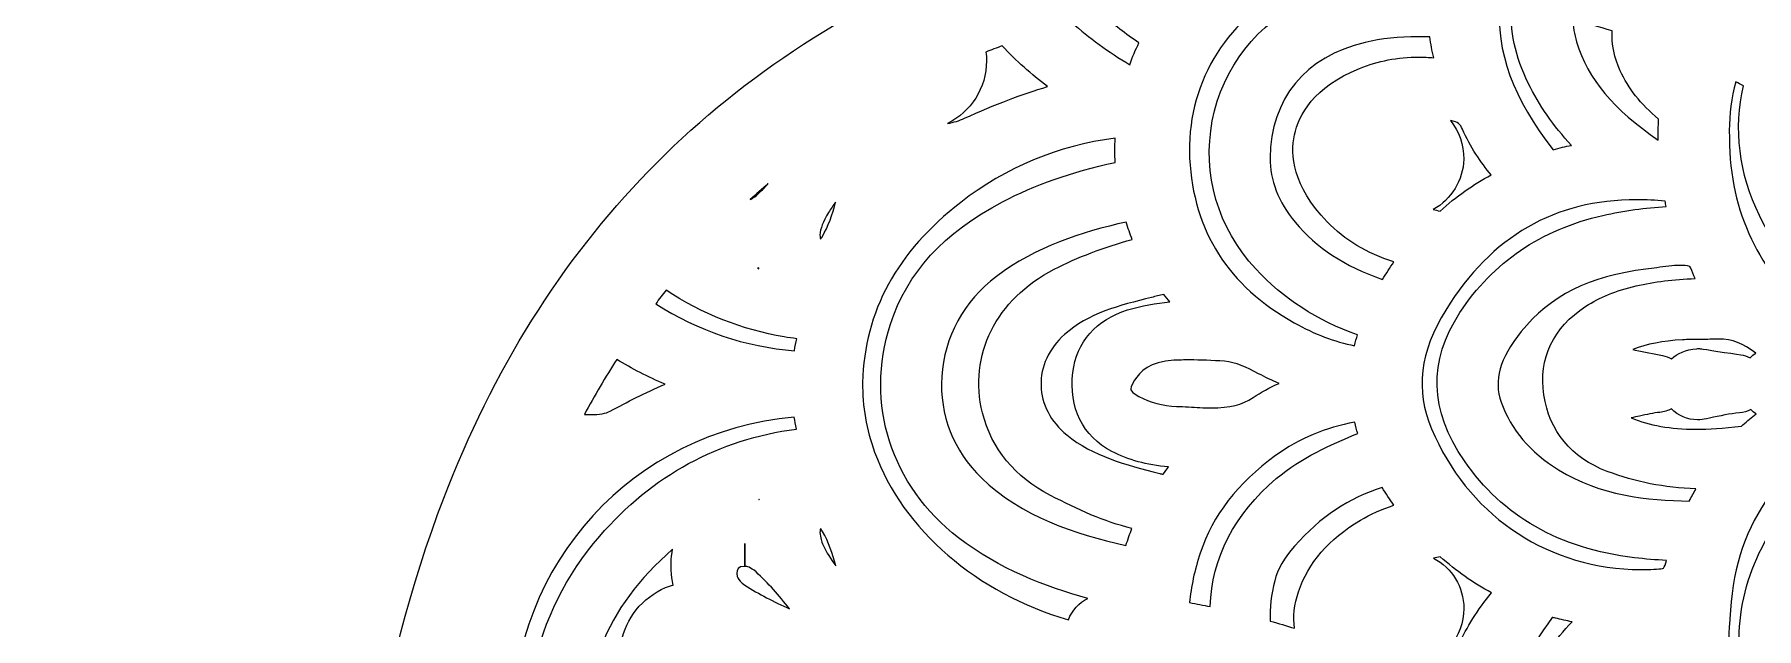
# Model space of a CAD drawing. Extents: x -678 to 5145, y -2063 to -793.
# Drawn here: x 800 to 1618, y -1503 to -1221 of the extents above; entities that cross this region are included whole.
import ezdxf

# ---------------------------------------------------------------- set-up
doc = ezdxf.new("R2010")
doc.units = 0
doc.header["$MEASUREMENT"] = 0
doc.layers.add('Layer 1', color=7, linetype='Continuous')

msp = doc.modelspace()

# ---------------------------------------------------------------- linework, layer by layer
at = {"layer": 'Layer 1', "lineweight": 0}
for points, knots in [([(2230.75, -1447.84), (2207.47, -1415.81), (2187.89, -1380.47), (2168.94, -1346.28), (2168.94, -1346.28), (2163.71, -1336.84), (2163.71, -1336.84), (2135.13, -1285.39), (2098.18, -1250.09), (2050.76, -1228.92), (2014.71, -1212.83), (1976.36, -1201.39), (1936.83, -1194.94), (1935.15, -1194.67), (1934.35, -1194.36), (1934.02, -1194.21), (1933.86, -1193.87), (1933.53, -1192.96), (1933.15, -1190.82), (1926.04, -1152.48), (1915.68, -1111.43), (1901.43, -1065.34), (1873.21, -973.96), (1823.19, -900.34), (1752.79, -846.57), (1731.13, -830.02), (1704.61, -812.19), (1672.13, -805.39), (1667.24, -804.37), (1662.42, -803.86), (1657.77, -803.86), (1630.9, -803.86), (1610.86, -821.26), (1605.47, -849.28), (1601.64, -869.12), (1605.89, -887.45), (1611.75, -904.66), (1584.46, -896.66), (1555.39, -892.56), (1525.18, -892.47), (1525.18, -892.47), (1524.93, -892.47), (1524.93, -892.47), (1491.42, -892.47), (1470.37, -913.57), (1469.96, -947.53), (1469.82, -959.97), (1471.8, -972.25), (1476.07, -985.06), (1489.4, -1025.13), (1512.58, -1061.64), (1546.88, -1096.66), (1604.72, -1155.7), (1669.3, -1206.13), (1738.93, -1246.61), (1730.11, -1254.17), (1720.6, -1263.22), (1711.99, -1273.73), (1694.97, -1251.84), (1673.62, -1232.67), (1648.44, -1216.73), (1594.63, -1182.64), (1532.83, -1163.24), (1459.49, -1157.4), (1442.07, -1156.01), (1425.06, -1155.32), (1408.92, -1155.32), (1347.3, -1155.32), (1292.89, -1165.25), (1242.61, -1185.71), (1124.61, -1233.69), (1041.18, -1319.55), (994.61, -1440.93), (962.8, -1523.86), (949.1, -1617.12), (952.73, -1726.02), (953.22, -1741.18), (953.93, -1755.97), (954.66, -1771.6), (930.01, -1753.82), (905.42, -1744.5), (879.82, -1743.15), (877.94, -1743.04), (876.03, -1743), (874.16, -1743), (813.04, -1743), (760.61, -1794.85), (757.25, -1858.61), (754.36, -1913.68), (779.64, -1955.15), (832.42, -1981.89), (876.2, -2004.08), (923.11, -2012.19), (967.27, -2017.65), (1020.17, -2024.21), (1078.3, -2027.56), (1150.23, -2028.25), (1165.53, -2028.4), (1181.72, -2028.45), (1199.72, -2028.45), (1225.59, -2028.45), (1251.9, -2028.31), (1277.33, -2028.16), (1302.74, -2028.04), (1329.01, -2027.89), (1354.83, -2027.89), (1391.7, -2027.89), (1422.14, -2028.18), (1450.65, -2028.82), (1485.49, -2029.6), (1519.48, -2031.13), (1552.18, -2040.99), (1577.07, -2048.49), (1599.6, -2052.14), (1621.08, -2052.14), (1623.52, -2052.14), (1626, -2052.1), (1628.42, -2052.01), (1650.94, -2051.12), (1668.97, -2042.43), (1679.18, -2027.54), (1689.34, -2012.7), (1690.94, -1992.84), (1683.69, -1971.62), (1679.36, -1958.94), (1672.93, -1947.28), (1664.09, -1936.13), (1667.32, -1934.27), (1670.38, -1932.34), (1673.26, -1930.33), (1677.63, -1938.53), (1682.15, -1946.69), (1686.54, -1954.64), (1691.11, -1962.91), (1695.85, -1971.49), (1700.34, -1979.94), (1708.8, -1995.86), (1721.04, -2008.03), (1736.73, -2016.14), (1774.78, -2035.76), (1814.19, -2045.73), (1853.81, -2045.73), (1865.4, -2045.73), (1877.17, -2044.87), (1888.79, -2043.17), (1899.5, -2041.61), (1910.14, -2039.44), (1920.41, -2037.35), (1934.42, -2034.48), (1948.91, -2031.53), (1963.32, -2030.22), (2005.98, -2026.3), (2033.71, -1995.68), (2035.68, -1950.32), (2037.59, -1906.36), (2013.56, -1873.66), (1971.39, -1862.84), (1956.56, -1859.03), (1941.26, -1857.17), (1924.6, -1857.17), (1914.82, -1857.17), (1904.86, -1857.81), (1894.13, -1859.12), (1893.45, -1859.21), (1892.83, -1859.25), (1892.32, -1859.27), (1892.21, -1858.9), (1892.09, -1858.41), (1891.96, -1857.79), (1890.28, -1849.59), (1889.72, -1841.2), (1889.12, -1832.29), (1888.9, -1828.84), (1888.66, -1825.4), (1888.35, -1821.98), (1888.26, -1820.76), (1888.31, -1820.17), (1888.37, -1819.95), (1888.5, -1819.81), (1888.86, -1819.5), (1889.65, -1819.02), (1912.93, -1805.43), (1931.76, -1785.47), (1947.25, -1757.98), (1964.1, -1728.08), (1979.99, -1695.16), (1998.77, -1651.22), (1999.02, -1650.64), (1999.22, -1650.07), (1999.41, -1649.55), (2012.56, -1647.67), (2024.36, -1643.01), (2035.82, -1638.49), (2042.75, -1635.75), (2049.29, -1633.17), (2055.97, -1631.24), (2067.9, -1627.78), (2080.48, -1626.94), (2093.79, -1626.06), (2096.34, -1625.9), (2098.91, -1625.74), (2101.46, -1625.53), (2120.21, -1624.17), (2147.1, -1619.5), (2165.15, -1595.22), (2165.5, -1595.17), (2165.88, -1595.13), (2166.19, -1595.09), (2166.88, -1595.02), (2167.56, -1594.95), (2168.23, -1594.86), (2186.77, -1592.25), (2202.08, -1583.47), (2213.76, -1568.77), (2226.64, -1552.54), (2235.65, -1534.61), (2240.57, -1515.46), (2247.4, -1488.94), (2244.09, -1466.18), (2230.75, -1447.84)], [0, 0, 0, 0, 1, 1, 1, 2, 2, 2, 3, 3, 3, 4, 4, 4, 5, 5, 5, 6, 6, 6, 7, 7, 7, 8, 8, 8, 9, 9, 9, 10, 10, 10, 11, 11, 11, 12, 12, 12, 13, 13, 13, 14, 14, 14, 15, 15, 15, 16, 16, 16, 17, 17, 17, 18, 18, 18, 19, 19, 19, 20, 20, 20, 21, 21, 21, 22, 22, 22, 23, 23, 23, 24, 24, 24, 25, 25, 25, 26, 26, 26, 27, 27, 27, 28, 28, 28, 29, 29, 29, 30, 30, 30, 31, 31, 31, 32, 32, 32, 33, 33, 33, 34, 34, 34, 35, 35, 35, 36, 36, 36, 37, 37, 37, 38, 38, 38, 39, 39, 39, 40, 40, 40, 41, 41, 41, 42, 42, 42, 43, 43, 43, 44, 44, 44, 45, 45, 45, 46, 46, 46, 47, 47, 47, 48, 48, 48, 49, 49, 49, 50, 50, 50, 51, 51, 51, 52, 52, 52, 53, 53, 53, 54, 54, 54, 55, 55, 55, 56, 56, 56, 57, 57, 57, 58, 58, 58, 59, 59, 59, 60, 60, 60, 61, 61, 61, 62, 62, 62, 63, 63, 63, 64, 64, 64, 65, 65, 65, 66, 66, 66, 67, 67, 67, 68, 68, 68, 69, 69, 69, 70, 70, 70, 71, 71, 71, 72, 72, 72, 73, 73, 73, 73]), ([(1395.98, -1198.4), (1402.36, -1198.11), (1408.81, -1197.97), (1415.15, -1197.97), (1417.24, -1197.97), (1419.34, -1197.98), (1421.41, -1198.02), (1415.6, -1199.66), (1409.99, -1201.77), (1404.56, -1204.34), (1380.7, -1215.67), (1364.21, -1236.68), (1359.37, -1261.95), (1354.5, -1287.21), (1362.01, -1312.83), (1379.97, -1332.19), (1392.99, -1346.24), (1409.23, -1356.77), (1428.28, -1363.55), (1427.74, -1365.15), (1427.24, -1366.86), (1426.9, -1368.65), (1417.41, -1366.77), (1407.97, -1363.18), (1398.22, -1357.75), (1367.02, -1340.37), (1350.33, -1314.14), (1348.62, -1279.76), (1346.94, -1245.77), (1365.03, -1214.8), (1395.98, -1198.4)], [0, 0, 0, 0, 1, 1, 1, 2, 2, 2, 3, 3, 3, 4, 4, 4, 5, 5, 5, 6, 6, 6, 7, 7, 7, 8, 8, 8, 9, 9, 9, 10, 10, 10, 10]), ([(1495.74, -1205.65), (1497.55, -1206), (1499.37, -1206.36), (1501.17, -1206.73), (1500.48, -1218.93), (1503.25, -1231.67), (1509.33, -1244.13), (1514.47, -1254.66), (1521.25, -1264.39), (1529.86, -1273.61), (1526.95, -1274.17), (1524.07, -1274.84), (1521.17, -1275.66), (1502.17, -1251.65), (1493.94, -1229.08), (1495.74, -1205.65)], [0, 0, 0, 0, 1, 1, 1, 2, 2, 2, 3, 3, 3, 4, 4, 4, 5, 5, 5, 5]), ([(1306.79, -1211.61), (1312.35, -1216.26), (1318.3, -1220.74), (1324.57, -1225.02), (1322.91, -1228.17), (1321.44, -1231.61), (1320.16, -1235.37), (1309.98, -1229.25), (1300.81, -1222.58), (1292.74, -1215.42), (1297.41, -1214.07), (1302.11, -1212.8), (1306.79, -1211.61)], [0, 0, 0, 0, 1, 1, 1, 2, 2, 2, 3, 3, 3, 4, 4, 4, 4]), ([(1549.08, -1219.35), (1548.9, -1225.69), (1550.2, -1232.16), (1552.96, -1238.25), (1556.74, -1246.57), (1562.69, -1254.06), (1571.16, -1261.16), (1571, -1264.53), (1571, -1267.85), (1571.05, -1271.09), (1549.72, -1256.68), (1537.75, -1242.29), (1532.25, -1224.45), (1531.16, -1220.92), (1530.56, -1217.33), (1530.45, -1213.78), (1536.68, -1215.49), (1542.89, -1217.35), (1549.08, -1219.35)], [0, 0, 0, 0, 1, 1, 1, 2, 2, 2, 3, 3, 3, 4, 4, 4, 5, 5, 5, 6, 6, 6, 6]), ([(1456.92, -1222.07), (1458.78, -1222.07), (1460.67, -1222.1), (1462.64, -1222.18), (1463.04, -1225.44), (1463.64, -1228.72), (1464.46, -1232.03), (1462.08, -1231.85), (1459.74, -1231.76), (1457.45, -1231.76), (1447.28, -1231.76), (1438.05, -1233.53), (1429.21, -1237.13), (1407.31, -1246.08), (1400.35, -1259.2), (1398.37, -1268.63), (1396.38, -1278.05), (1397.48, -1292.84), (1413.87, -1309.82), (1422.23, -1318.48), (1432.67, -1324.78), (1445.57, -1328.91), (1443.68, -1331.57), (1441.87, -1334.36), (1440.18, -1337.26), (1422.05, -1330.94), (1408.79, -1322.23), (1398.66, -1310.04), (1390.74, -1300.49), (1386.64, -1289.98), (1386.82, -1279.56), (1387.06, -1251.47), (1403.47, -1231.52), (1431.89, -1224.8), (1439.63, -1222.96), (1447.83, -1222.07), (1456.92, -1222.07)], [0, 0, 0, 0, 1, 1, 1, 2, 2, 2, 3, 3, 3, 4, 4, 4, 5, 5, 5, 6, 6, 6, 7, 7, 7, 8, 8, 8, 9, 9, 9, 10, 10, 10, 11, 11, 11, 12, 12, 12, 12]), ([(1252.19, -1233.56), (1252.19, -1232.18), (1252.1, -1230.78), (1251.92, -1229.39), (1254.47, -1228.37), (1257.02, -1227.39), (1259.59, -1226.4), (1266.27, -1233.51), (1273.51, -1239.96), (1281.21, -1245.73), (1269.01, -1249.29), (1256.2, -1254.2), (1241.81, -1260.76), (1239.33, -1261.89), (1236.65, -1262.71), (1233.72, -1263.24), (1244.68, -1257.7), (1252.21, -1246.46), (1252.19, -1233.56)], [0, 0, 0, 0, 1, 1, 1, 2, 2, 2, 3, 3, 3, 4, 4, 4, 5, 5, 5, 6, 6, 6, 6]), ([(1607.82, -1243.46), (1609.04, -1244.09), (1610.24, -1244.75), (1611.42, -1245.4), (1606.71, -1265.57), (1609.33, -1287.09), (1619.06, -1306.89), (1631.68, -1332.59), (1650.94, -1351.18), (1676.35, -1362.16), (1675.7, -1363.86), (1675.11, -1365.7), (1674.69, -1367.65), (1646.79, -1361.27), (1626.91, -1344.11), (1614.05, -1315.38), (1607.47, -1300.68), (1604.61, -1285.63), (1604.76, -1266.54), (1604.78, -1258.81), (1605.81, -1251.09), (1607.82, -1243.46)], [0, 0, 0, 0, 1, 1, 1, 2, 2, 2, 3, 3, 3, 4, 4, 4, 5, 5, 5, 6, 6, 6, 7, 7, 7, 7]), ([(1472.42, -1261.87), (1476.19, -1262.55), (1477, -1263.57), (1478.05, -1265.97), (1481.71, -1274.37), (1486.89, -1281.73), (1491.66, -1287.6), (1483.23, -1292.15), (1475.12, -1297.91), (1467.45, -1304.78), (1466.36, -1304.54), (1465.32, -1304.3), (1464.26, -1304.07), (1472.72, -1299.2), (1478.51, -1290.31), (1478.67, -1280.15), (1478.8, -1273.28), (1476.43, -1266.9), (1472.42, -1261.87)], [0, 0, 0, 0, 1, 1, 1, 2, 2, 2, 3, 3, 3, 4, 4, 4, 5, 5, 5, 6, 6, 6, 6]), ([(1239.98, -1300.66), (1261.45, -1284.01), (1286.08, -1273.77), (1313.29, -1270.2), (1313.04, -1274.19), (1313.04, -1278), (1313.26, -1281.68), (1292.16, -1286.36), (1275.07, -1292.35), (1259.79, -1300.39), (1231.88, -1315.03), (1214.48, -1334.05), (1206.59, -1358.5), (1194.46, -1396.12), (1206.83, -1434.9), (1238.86, -1459.7), (1258.38, -1474.82), (1280.23, -1482.96), (1300.27, -1488.48), (1296, -1490.69), (1292.85, -1494.11), (1291.09, -1498.59), (1247.87, -1486.21), (1212.49, -1455.96), (1199.07, -1419.06), (1195.22, -1408.53), (1193.31, -1397.43), (1193.37, -1386.1), (1194.31, -1352.21), (1209.56, -1324.27), (1239.98, -1300.66)], [0, 0, 0, 0, 1, 1, 1, 2, 2, 2, 3, 3, 3, 4, 4, 4, 5, 5, 5, 6, 6, 6, 7, 7, 7, 8, 8, 8, 9, 9, 9, 10, 10, 10, 10]), ([(1148.64, -1291.71), (1147.4, -1293.04), (1146.13, -1294.36), (1144.83, -1295.65), (1142.92, -1297.58), (1141.37, -1298.71), (1140.02, -1299.37), (1142.87, -1296.76), (1145.73, -1294.21), (1148.64, -1291.71)], [0, 0, 0, 0, 1, 1, 1, 2, 2, 2, 3, 3, 3, 3]), ([(1574.81, -1302.68), (1564.97, -1303.14), (1554.9, -1304.54), (1544.78, -1306.85), (1515.31, -1313.61), (1492.48, -1329.11), (1476.91, -1352.93), (1461.78, -1376.08), (1462.48, -1399.09), (1479.02, -1423.28), (1496.94, -1449.46), (1524.09, -1464.91), (1559.72, -1469.23), (1564.84, -1469.85), (1569.96, -1470.21), (1575.01, -1470.5), (1574.5, -1472.14), (1573.99, -1473.51), (1573.57, -1474.2), (1572.27, -1474.58), (1569.09, -1474.78), (1564.06, -1474.78), (1562.38, -1474.78), (1560.58, -1474.77), (1558.59, -1474.75), (1515.95, -1472.87), (1480.38, -1447.97), (1463.44, -1408.12), (1455.68, -1389.87), (1457.87, -1371.42), (1470.15, -1351.72), (1492.1, -1316.53), (1521.76, -1299.4), (1560.82, -1299.4), (1565.17, -1299.4), (1569.71, -1299.64), (1574.32, -1300.08), (1574.44, -1300.93), (1574.61, -1301.79), (1574.81, -1302.68)], [0, 0, 0, 0, 1, 1, 1, 2, 2, 2, 3, 3, 3, 4, 4, 4, 5, 5, 5, 6, 6, 6, 7, 7, 7, 8, 8, 8, 9, 9, 9, 10, 10, 10, 11, 11, 11, 12, 12, 12, 13, 13, 13, 13]), ([(1177.26, -1305.45), (1178.3, -1303.76), (1179.41, -1302.12), (1180.58, -1300.49), (1179.12, -1306.36), (1177.13, -1311.94), (1174.13, -1317.09), (1173.87, -1317.55), (1173.65, -1317.86), (1173.47, -1318.09), (1173.47, -1318.09), (1173.45, -1318.09), (1173.45, -1318.09), (1173.36, -1317.86), (1173.2, -1317.29), (1173.11, -1316.18), (1173.33, -1313.05), (1174.55, -1309.9), (1177.26, -1305.45)], [0, 0, 0, 0, 1, 1, 1, 2, 2, 2, 3, 3, 3, 4, 4, 4, 5, 5, 5, 6, 6, 6, 6]), ([(1250.31, -1400.51), (1254.6, -1417.53), (1265.74, -1431.04), (1282.56, -1439.64), (1295.64, -1446.33), (1307.85, -1452.19), (1321.22, -1455.27), (1320.2, -1457.82), (1319.25, -1460.52), (1318.36, -1463.42), (1293.89, -1457.73), (1269.08, -1449.9), (1249.86, -1431.37), (1236.54, -1418.55), (1229.84, -1401.48), (1230.93, -1383.29), (1232.06, -1364.69), (1241.55, -1347.37), (1256.96, -1335.75), (1275.67, -1321.65), (1297.33, -1314.81), (1318.43, -1309.97), (1319.34, -1312.85), (1320.32, -1315.6), (1321.38, -1318.26), (1307.66, -1322.01), (1295.46, -1326.66), (1284.25, -1332.41), (1256.76, -1346.49), (1243.43, -1373.24), (1250.31, -1400.51)], [0, 0, 0, 0, 1, 1, 1, 2, 2, 2, 3, 3, 3, 4, 4, 4, 5, 5, 5, 6, 6, 6, 7, 7, 7, 8, 8, 8, 9, 9, 9, 10, 10, 10, 10]), ([(1144.18, -1332.14), (1143.94, -1332.05), (1143.69, -1331.98), (1143.43, -1331.88), (1143.63, -1331.83), (1143.81, -1331.77), (1144, -1331.72), (1144.07, -1331.87), (1144.12, -1332.01), (1144.18, -1332.14)], [0, 0, 0, 0, 1, 1, 1, 2, 2, 2, 3, 3, 3, 3]), ([(1585.96, -1331.03), (1586.54, -1331.87), (1587.38, -1334), (1587.94, -1335.45), (1588.12, -1335.91), (1588.31, -1336.37), (1588.49, -1336.84), (1578.4, -1337.09), (1569.2, -1338.24), (1560.52, -1340.28), (1550.85, -1342.56), (1543.25, -1345.64), (1536.64, -1349.96), (1521.05, -1360.12), (1514.18, -1374.64), (1516.75, -1391.97), (1519.3, -1409.2), (1529.68, -1421.75), (1546.81, -1428.26), (1560.09, -1433.28), (1573.91, -1436.02), (1588.91, -1436.54), (1587.81, -1438.46), (1586.76, -1440.37), (1585.74, -1442.32), (1565.92, -1442.06), (1543.53, -1439.75), (1523.74, -1427.55), (1510.24, -1419.22), (1501.08, -1408.42), (1496.51, -1395.46), (1492.79, -1384.93), (1495.63, -1374.9), (1506, -1361.94), (1519.5, -1345.04), (1538.32, -1335.64), (1565.19, -1332.36), (1566.88, -1332.14), (1568.61, -1331.9), (1570.33, -1331.65), (1574.26, -1331.08), (1577.96, -1330.54), (1581.29, -1330.54), (1583.1, -1330.54), (1584.63, -1330.7), (1585.96, -1331.03)], [0, 0, 0, 0, 1, 1, 1, 2, 2, 2, 3, 3, 3, 4, 4, 4, 5, 5, 5, 6, 6, 6, 7, 7, 7, 8, 8, 8, 9, 9, 9, 10, 10, 10, 11, 11, 11, 12, 12, 12, 13, 13, 13, 14, 14, 14, 15, 15, 15, 15]), ([(1100.13, -1342.34), (1117.14, -1353.53), (1136.31, -1361.11), (1156.15, -1364.46), (1158.15, -1364.79), (1160.15, -1365.08), (1162.16, -1365.33), (1161.72, -1367.15), (1161.32, -1369.03), (1161.07, -1371), (1137.86, -1369.27), (1115.32, -1361.63), (1095.19, -1348.72), (1096.83, -1346.57), (1098.47, -1344.44), (1100.13, -1342.34)], [0, 0, 0, 0, 1, 1, 1, 2, 2, 2, 3, 3, 3, 4, 4, 4, 5, 5, 5, 5]), ([(1336.28, -1344.29), (1337.25, -1345.53), (1338.25, -1346.71), (1339.27, -1347.88), (1332.53, -1348.52), (1325.86, -1349.63), (1319.18, -1351.69), (1304.38, -1356.19), (1294.89, -1366.99), (1293.16, -1381.33), (1291.14, -1397.94), (1297.9, -1411.59), (1311.67, -1418.78), (1319.52, -1422.88), (1328.18, -1425.27), (1338.58, -1426.14), (1337.7, -1427.29), (1336.83, -1428.46), (1336.01, -1429.64), (1335.46, -1429.51), (1334.94, -1429.37), (1334.41, -1429.24), (1318.12, -1425.05), (1302.74, -1421.08), (1290.32, -1410.97), (1282.63, -1404.72), (1278.28, -1396.39), (1278.06, -1387.52), (1277.84, -1378.63), (1281.79, -1370.05), (1289.21, -1363.38), (1300.52, -1353.2), (1315.11, -1349.57), (1330.54, -1345.73), (1332.42, -1345.26), (1334.35, -1344.78), (1336.28, -1344.29)], [0, 0, 0, 0, 1, 1, 1, 2, 2, 2, 3, 3, 3, 4, 4, 4, 5, 5, 5, 6, 6, 6, 7, 7, 7, 8, 8, 8, 9, 9, 9, 10, 10, 10, 11, 11, 11, 12, 12, 12, 12]), ([(1598.42, -1365.53), (1598.84, -1365.51), (1599.27, -1365.5), (1599.69, -1365.5), (1606.11, -1365.5), (1611.33, -1367.48), (1617.35, -1372.15), (1616.34, -1372.78), (1615.41, -1373.51), (1614.59, -1374.33), (1613.23, -1373.68), (1611.75, -1373.22), (1610.17, -1372.96), (1605.81, -1372.31), (1591.77, -1370.16), (1591.77, -1370.16), (1591.22, -1370.07), (1590.67, -1370.03), (1590.13, -1370.03), (1589.87, -1370.03), (1589.62, -1370.03), (1589.36, -1370.05), (1583.99, -1370.43), (1580.02, -1372.29), (1577.3, -1374.93), (1576.05, -1374.2), (1574.62, -1373.66), (1573.11, -1373.33), (1568.78, -1372.4), (1564.42, -1371.54), (1560.14, -1370.69), (1560.14, -1370.69), (1559.03, -1370.47), (1559.03, -1370.47), (1565.55, -1367.85), (1573.11, -1366.35), (1582.48, -1365.86), (1585.17, -1365.71), (1587.89, -1365.7), (1590.78, -1365.68), (1593.33, -1365.66), (1595.87, -1365.62), (1598.42, -1365.53)], [0, 0, 0, 0, 1, 1, 1, 2, 2, 2, 3, 3, 3, 4, 4, 4, 5, 5, 5, 6, 6, 6, 7, 7, 7, 8, 8, 8, 9, 9, 9, 10, 10, 10, 11, 11, 11, 12, 12, 12, 13, 13, 13, 14, 14, 14, 14]), ([(1076.7, -1375.21), (1083.95, -1379.58), (1091.55, -1383.46), (1099.6, -1386.88), (1090.13, -1390.98), (1081.44, -1395.45), (1073.58, -1399.67), (1071.49, -1400.8), (1068.57, -1401.31), (1064.38, -1401.31), (1063.38, -1401.31), (1062.36, -1401.29), (1061.32, -1401.24), (1066.22, -1392.26), (1071.36, -1383.55), (1076.7, -1375.21)], [0, 0, 0, 0, 1, 1, 1, 2, 2, 2, 3, 3, 3, 4, 4, 4, 5, 5, 5, 5]), ([(1348.62, -1375.39), (1353.81, -1375.39), (1359.24, -1375.61), (1365.23, -1376.04), (1370.57, -1376.44), (1375.54, -1378.98), (1381.34, -1381.93), (1384.41, -1383.49), (1387.58, -1385.12), (1391.03, -1386.5), (1386.49, -1388.5), (1382.48, -1390.73), (1378.69, -1393.26), (1373.59, -1396.68), (1367.64, -1398.14), (1358.8, -1398.14), (1355.32, -1398.14), (1351.77, -1397.92), (1348.02, -1397.7), (1346.12, -1397.6), (1344.24, -1397.49), (1342.35, -1397.41), (1335.88, -1397.12), (1329.85, -1395.52), (1324.42, -1392.68), (1321.75, -1391.26), (1320.8, -1390.03), (1320.69, -1389.58), (1320.56, -1389.12), (1320.78, -1387.58), (1322.47, -1384.97), (1324.93, -1381.18), (1329.54, -1376.06), (1341.11, -1375.55), (1343.53, -1375.44), (1346.07, -1375.39), (1348.62, -1375.39)], [0, 0, 0, 0, 1, 1, 1, 2, 2, 2, 3, 3, 3, 4, 4, 4, 5, 5, 5, 6, 6, 6, 7, 7, 7, 8, 8, 8, 9, 9, 9, 10, 10, 10, 11, 11, 11, 12, 12, 12, 12]), ([(1160.94, -1402.55), (1161.25, -1404.34), (1161.58, -1406.23), (1161.99, -1408.16), (1124.96, -1413.04), (1093.57, -1430.11), (1068.59, -1458.97), (1036.62, -1495.92), (1026.18, -1545.07), (1040.63, -1590.45), (1055.44, -1636.92), (1093.61, -1671.84), (1142.74, -1683.9), (1154.98, -1686.91), (1167.31, -1688.44), (1179.36, -1688.44), (1192, -1688.44), (1204.64, -1686.76), (1217.01, -1683.43), (1217.34, -1685.29), (1217.72, -1687.11), (1218.16, -1688.93), (1202.64, -1693.74), (1187.26, -1696.18), (1172.4, -1696.18), (1147.35, -1696.18), (1122.79, -1689.26), (1099.42, -1675.58), (1054.31, -1649.22), (1027.33, -1601.76), (1027.24, -1548.62), (1027.11, -1471.81), (1084.52, -1409.16), (1160.94, -1402.55)], [0, 0, 0, 0, 1, 1, 1, 2, 2, 2, 3, 3, 3, 4, 4, 4, 5, 5, 5, 6, 6, 6, 7, 7, 7, 8, 8, 8, 9, 9, 9, 10, 10, 10, 11, 11, 11, 11]), ([(1389.73, -1431.7), (1369.84, -1448.5), (1359.16, -1469.25), (1358.36, -1492.38), (1355.14, -1491.73), (1351.9, -1491.11), (1348.6, -1490.51), (1349.25, -1483), (1350.93, -1475.24), (1353.64, -1466.99), (1359.55, -1449.04), (1371.24, -1433.94), (1389.42, -1420.79), (1400.68, -1412.66), (1413.29, -1407.34), (1426.95, -1404.94), (1427.37, -1406.81), (1427.88, -1408.6), (1428.43, -1410.27), (1415.2, -1415.74), (1401.68, -1421.62), (1389.73, -1431.7)], [0, 0, 0, 0, 1, 1, 1, 2, 2, 2, 3, 3, 3, 4, 4, 4, 5, 5, 5, 6, 6, 6, 7, 7, 7, 7]), ([(1588.78, -1408.27), (1576.87, -1408.27), (1566.85, -1406.49), (1558.16, -1402.82), (1559.52, -1402.55), (1560.85, -1402.28), (1562.18, -1401.99), (1565.55, -1401.26), (1568.74, -1400.56), (1571.8, -1400.25), (1573.81, -1400.05), (1575.66, -1399.44), (1577.28, -1398.51), (1580.36, -1401.8), (1584.74, -1403.81), (1589.71, -1403.81), (1591.09, -1403.81), (1592.5, -1403.64), (1593.9, -1403.33), (1593.9, -1403.33), (1595.39, -1403.01), (1595.39, -1403.01), (1600.33, -1401.93), (1604.98, -1400.89), (1609.53, -1400.47), (1611.5, -1400.29), (1613.32, -1399.74), (1614.94, -1398.94), (1615.71, -1399.69), (1616.54, -1400.35), (1617.45, -1400.93), (1615.36, -1402.61), (1613.28, -1404.35), (1611.19, -1406.21), (1610.99, -1406.39), (1610.73, -1406.63), (1610.51, -1406.81), (1601.77, -1407.82), (1595.01, -1408.27), (1588.78, -1408.27)], [0, 0, 0, 0, 1, 1, 1, 2, 2, 2, 3, 3, 3, 4, 4, 4, 5, 5, 5, 6, 6, 6, 7, 7, 7, 8, 8, 8, 9, 9, 9, 10, 10, 10, 11, 11, 11, 12, 12, 12, 13, 13, 13, 13]), ([(1708.89, -1608.9), (1697.56, -1608.9), (1685.73, -1606.39), (1673.77, -1601.45), (1630.63, -1583.58), (1607.98, -1552.45), (1604.52, -1506.23), (1604.43, -1505.02), (1604.57, -1503.39), (1604.74, -1501.65), (1604.85, -1500.54), (1604.94, -1499.41), (1605.01, -1498.16), (1605.96, -1476.06), (1611.52, -1457.9), (1621.97, -1442.59), (1636.33, -1421.62), (1653.64, -1409.42), (1674.82, -1405.36), (1675.13, -1406.58), (1675.48, -1407.72), (1675.79, -1408.76), (1675.79, -1408.76), (1686.26, -1405.68), (1686.26, -1405.68), (1686.26, -1405.68), (1675.84, -1408.96), (1675.84, -1408.96), (1676.08, -1409.8), (1676.33, -1410.66), (1676.57, -1411.48), (1675.71, -1411.88), (1674.84, -1412.26), (1674.24, -1412.53), (1653.76, -1421.73), (1637.08, -1436.54), (1624.63, -1456.6), (1607.89, -1483.58), (1604.76, -1514.57), (1616.03, -1541.62), (1627.31, -1568.64), (1651.72, -1588.26), (1683.02, -1595.42), (1691.95, -1597.46), (1700.89, -1598.5), (1709.62, -1598.5), (1723.65, -1598.5), (1737.44, -1595.84), (1750.68, -1590.57), (1751.43, -1592.14), (1752.3, -1593.74), (1753.36, -1595.29), (1739.11, -1604.33), (1724.17, -1608.9), (1708.89, -1608.9)], [0, 0, 0, 0, 1, 1, 1, 2, 2, 2, 3, 3, 3, 4, 4, 4, 5, 5, 5, 6, 6, 6, 7, 7, 7, 8, 8, 8, 9, 9, 9, 10, 10, 10, 11, 11, 11, 12, 12, 12, 13, 13, 13, 14, 14, 14, 15, 15, 15, 16, 16, 16, 17, 17, 17, 18, 18, 18, 18]), ([(1429.67, -1451.43), (1414.51, -1460.43), (1404.87, -1471.56), (1400.25, -1485.44), (1398.26, -1491.4), (1397.64, -1497.21), (1398.37, -1502.67), (1394.58, -1501.49), (1390.75, -1500.36), (1386.87, -1499.27), (1386.56, -1493.09), (1387.27, -1486.68), (1388.99, -1480.14), (1390.37, -1474.84), (1393.63, -1469.15), (1398.41, -1463.71), (1410.61, -1449.84), (1424.24, -1440.73), (1440.05, -1435.94), (1441.75, -1438.77), (1443.59, -1441.55), (1445.55, -1444.32), (1439.78, -1446.2), (1434.51, -1448.55), (1429.67, -1451.43)], [0, 0, 0, 0, 1, 1, 1, 2, 2, 2, 3, 3, 3, 4, 4, 4, 5, 5, 5, 6, 6, 6, 7, 7, 7, 8, 8, 8, 8]), ([(1144.12, -1441.55), (1144.2, -1441.54), (1144.29, -1441.52), (1144.36, -1441.48), (1144.34, -1441.52), (1144.32, -1441.57), (1144.31, -1441.61), (1144.25, -1441.59), (1144.18, -1441.57), (1144.12, -1441.55)], [0, 0, 0, 0, 1, 1, 1, 2, 2, 2, 3, 3, 3, 3]), ([(1137.55, -1482.18), (1133.67, -1479.63), (1133.7, -1477.64), (1133.74, -1476.59), (1133.76, -1474.97), (1134.23, -1473.31), (1137.42, -1473.31), (1137.42, -1473.31), (1137.42, -1462.38), (1137.42, -1462.38), (1137.42, -1462.38), (1137.51, -1473.31), (1137.51, -1473.31), (1138.53, -1473.33), (1140.19, -1473.6), (1142.81, -1475.97), (1148.6, -1481.23), (1153.74, -1487.13), (1158.75, -1493.42), (1151.28, -1490.09), (1144.18, -1486.55), (1137.55, -1482.18)], [0, 0, 0, 0, 1, 1, 1, 2, 2, 2, 3, 3, 3, 4, 4, 4, 5, 5, 5, 6, 6, 6, 7, 7, 7, 7]), ([(1173.45, -1455.33), (1173.69, -1455.64), (1174, -1456.09), (1174.38, -1456.75), (1177.3, -1461.81), (1179.21, -1467.28), (1180.61, -1473.03), (1178.32, -1469.9), (1176.28, -1466.64), (1174.64, -1463.18), (1173.84, -1461.52), (1173.36, -1459.66), (1173.09, -1457.22), (1173.18, -1456.15), (1173.34, -1455.58), (1173.45, -1455.33)], [0, 0, 0, 0, 1, 1, 1, 2, 2, 2, 3, 3, 3, 4, 4, 4, 5, 5, 5, 5]), ([(1102.84, -1478.7), (1102.99, -1479.92), (1103.24, -1481.12), (1103.55, -1482.23), (1102.33, -1482.49), (1101.07, -1482.87), (1099.82, -1483.4), (1088.78, -1488.17), (1080.94, -1497.9), (1078.87, -1509.45), (1077.16, -1518.96), (1079.56, -1528.67), (1085.37, -1536.4), (1073.04, -1548.2), (1073.18, -1561.66), (1076.1, -1571.79), (1079.21, -1582.63), (1086.21, -1590.12), (1096.98, -1594.16), (1093.95, -1605.68), (1096.27, -1616.08), (1103.95, -1625.21), (1110.84, -1633.4), (1119.47, -1637.54), (1129.64, -1637.54), (1131.1, -1637.54), (1132.59, -1637.47), (1134.12, -1637.29), (1135.12, -1642.6), (1136.98, -1648.31), (1140.52, -1653.37), (1103.94, -1641.18), (1071.49, -1611.47), (1064.37, -1565.38), (1058.26, -1525.96), (1071, -1493.11), (1103.22, -1465.2), (1102.39, -1469.41), (1102.24, -1473.95), (1102.84, -1478.7)], [0, 0, 0, 0, 1, 1, 1, 2, 2, 2, 3, 3, 3, 4, 4, 4, 5, 5, 5, 6, 6, 6, 7, 7, 7, 8, 8, 8, 9, 9, 9, 10, 10, 10, 11, 11, 11, 12, 12, 12, 13, 13, 13, 13]), ([(1464.37, -1469.37), (1465.41, -1469.15), (1466.45, -1468.94), (1467.51, -1468.74), (1475.17, -1475.51), (1483.32, -1481.23), (1491.81, -1485.84), (1485.29, -1494.04), (1480.17, -1502.16), (1476.27, -1510.44), (1474.92, -1510.76), (1473.57, -1511.05), (1472.21, -1511.33), (1476.25, -1506.26), (1478.75, -1499.96), (1478.75, -1493.33), (1478.65, -1482.82), (1473.17, -1474.13), (1464.37, -1469.37)], [0, 0, 0, 0, 1, 1, 1, 2, 2, 2, 3, 3, 3, 4, 4, 4, 5, 5, 5, 6, 6, 6, 6]), ([(1496.07, -1552.55), (1496.62, -1548.56), (1497.44, -1544.48), (1498.55, -1540.4), (1502.23, -1526.83), (1509.1, -1513.53), (1520.68, -1497.52), (1521.19, -1497.63), (1521.7, -1497.76), (1522.21, -1497.87), (1524.82, -1498.47), (1527.44, -1499.07), (1530.1, -1499.65), (1526.17, -1503.8), (1522.34, -1508.21), (1518.92, -1513.17), (1512.36, -1522.64), (1503.41, -1537.32), (1501.39, -1555.45), (1501.34, -1555.92), (1501.28, -1556.4), (1501.24, -1556.87), (1499.55, -1555.41), (1497.84, -1553.98), (1496.07, -1552.55)], [0, 0, 0, 0, 1, 1, 1, 2, 2, 2, 3, 3, 3, 4, 4, 4, 5, 5, 5, 6, 6, 6, 7, 7, 7, 8, 8, 8, 8])]:
    msp.add_open_spline(points, degree=3, knots=knots, dxfattribs=at)

doc.saveas('drawing.dxf')
